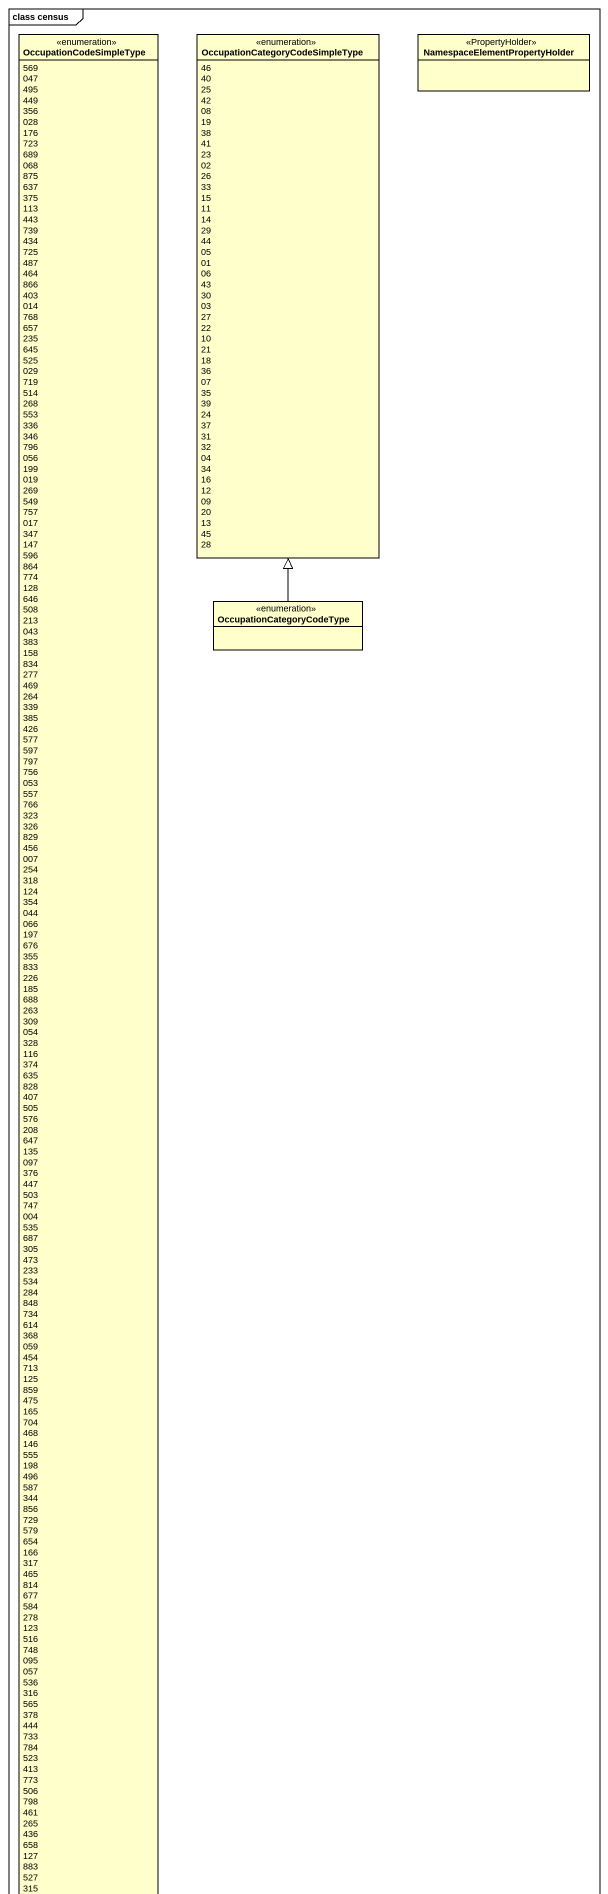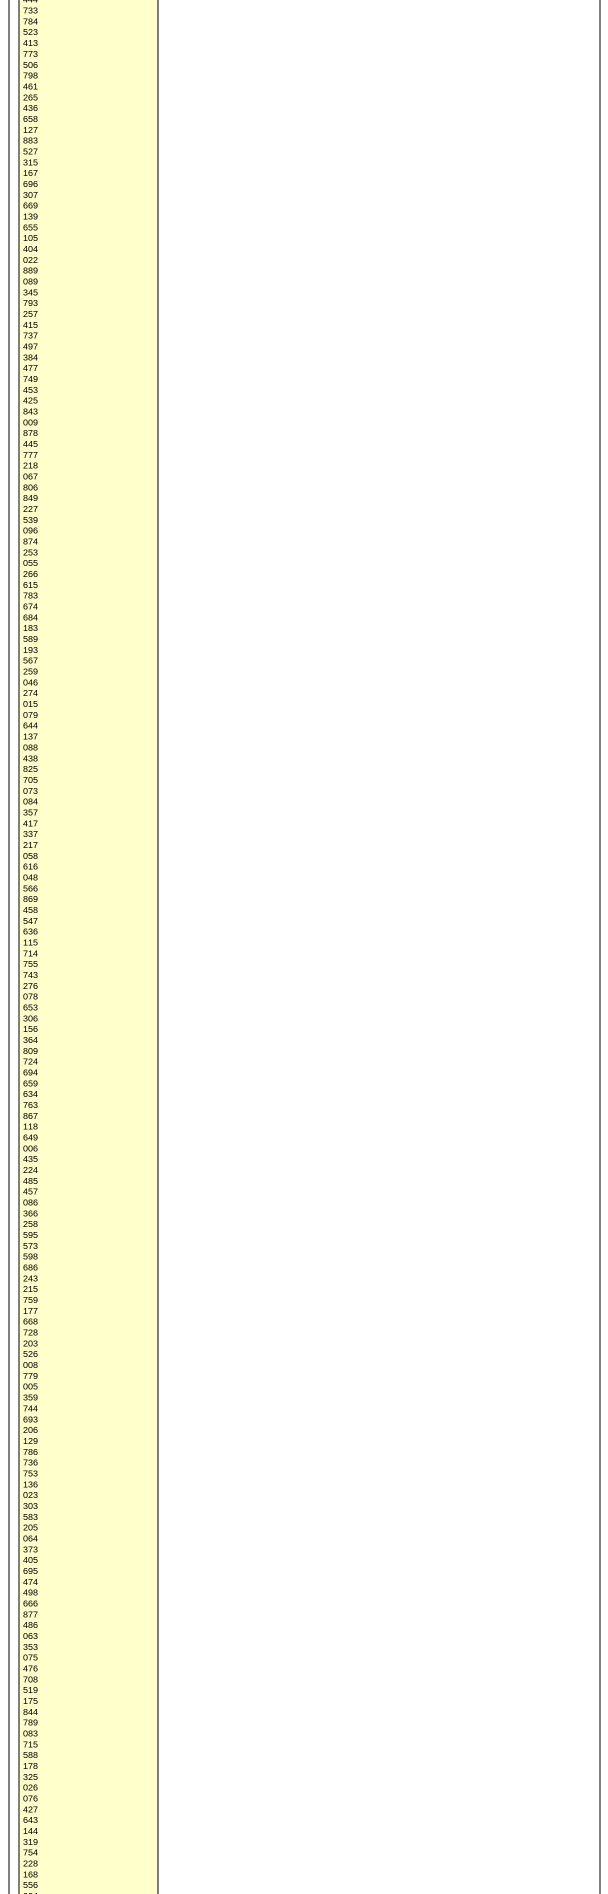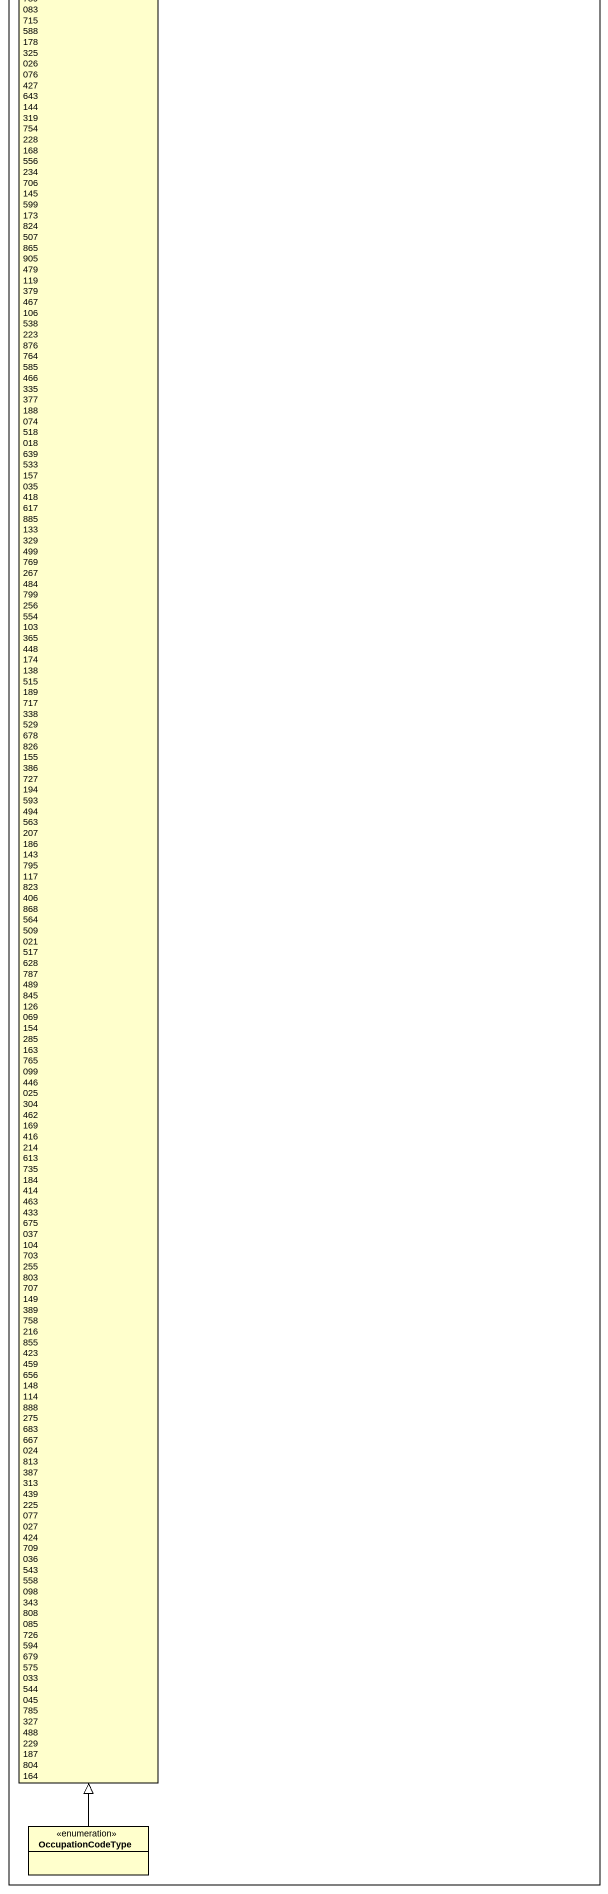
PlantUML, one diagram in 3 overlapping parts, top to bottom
@startuml
mainframe class census
hide circle
hide empty members
enum OccupationCodeSimpleType {
  569
  047
  495
  449
  356
  028
  176
  723
  689
  068
  875
  637
  375
  113
  443
  739
  434
  725
  487
  464
  866
  403
  014
  768
  657
  235
  645
  525
  029
  719
  514
  268
  553
  336
  346
  796
  056
  199
  019
  269
  549
  757
  017
  347
  147
  596
  864
  774
  128
  646
  508
  213
  043
  383
  158
  834
  277
  469
  264
  339
  385
  426
  577
  597
  797
  756
  053
  557
  766
  323
  326
  829
  456
  007
  254
  318
  124
  354
  044
  066
  197
  676
  355
  833
  226
  185
  688
  263
  309
  054
  328
  116
  374
  635
  828
  407
  505
  576
  208
  647
  135
  097
  376
  447
  503
  747
  004
  535
  687
  305
  473
  233
  534
  284
  848
  734
  614
  368
  059
  454
  713
  125
  859
  475
  165
  704
  468
  146
  555
  198
  496
  587
  344
  856
  729
  579
  654
  166
  317
  465
  814
  677
  584
  278
  123
  516
  748
  095
  057
  536
  316
  565
  378
  444
  733
  784
  523
  413
  773
  506
  798
  461
  265
  436
  658
  127
  883
  527
  315
  167
  696
  307
  669
  139
  655
  105
  404
  022
  889
  089
  345
  793
  257
  415
  737
  497
  384
  477
  749
  453
  425
  843
  009
  878
  445
  777
  218
  067
  806
  849
  227
  539
  096
  874
  253
  055
  266
  615
  783
  674
  684
  183
  589
  193
  567
  259
  046
  274
  015
  079
  644
  137
  088
  438
  825
  705
  073
  084
  357
  417
  337
  217
  058
  616
  048
  566
  869
  458
  547
  636
  115
  714
  755
  743
  276
  078
  653
  306
  156
  364
  809
  724
  694
  659
  634
  763
  867
  118
  649
  006
  435
  224
  485
  457
  086
  366
  258
  595
  573
  598
  686
  243
  215
  759
  177
  668
  728
  203
  526
  008
  779
  005
  359
  744
  693
  206
  129
  786
  736
  753
  136
  023
  303
  583
  205
  064
  373
  405
  695
  474
  498
  666
  877
  486
  063
  353
  075
  476
  708
  519
  175
  844
  789
  083
  715
  588
  178
  325
  026
  076
  427
  643
  144
  319
  754
  228
  168
  556
  234
  706
  145
  599
  173
  824
  507
  865
  905
  479
  119
  379
  467
  106
  538
  223
  876
  764
  585
  466
  335
  377
  188
  074
  518
  018
  639
  533
  157
  035
  418
  617
  885
  133
  329
  499
  769
  267
  484
  799
  256
  554
  103
  365
  448
  174
  138
  515
  189
  717
  338
  529
  678
  826
  155
  386
  727
  194
  593
  494
  563
  207
  186
  143
  795
  117
  823
  406
  868
  564
  509
  021
  517
  628
  787
  489
  845
  126
  069
  154
  285
  163
  765
  099
  446
  025
  304
  462
  169
  416
  214
  613
  735
  184
  414
  463
  433
  675
  037
  104
  703
  255
  803
  707
  149
  389
  758
  216
  855
  423
  459
  656
  148
  114
  888
  275
  683
  667
  024
  813
  387
  313
  439
  225
  077
  027
  424
  709
  036
  543
  558
  098
  343
  808
  085
  726
  594
  679
  575
  033
  544
  045
  785
  327
  488
  229
  187
  804
  164
}
enum "OccupationCategoryCodeSimpleType" as OccupationCategoryCodeSimple {
  46
  40
  25
  42
  08
  19
  38
  41
  23
  02
  26
  33
  15
  11
  14
  29
  44
  05
  01
  06
  43
  30
  03
  27
  22
  10
  21
  18
  36
  07
  35
  39
  24
  37
  31
  32
  04
  34
  16
  12
  09
  20
  13
  45
  28
}
class "NamespaceElementPropertyHolder" as NamespaceElementPropertyHold <<PropertyHolder>>
enum OccupationCategoryCodeType
enum OccupationCodeType
OccupationCategoryCodeType -up-|> OccupationCategoryCodeSimple
OccupationCodeType -up-|> OccupationCodeSimpleType
@enduml
